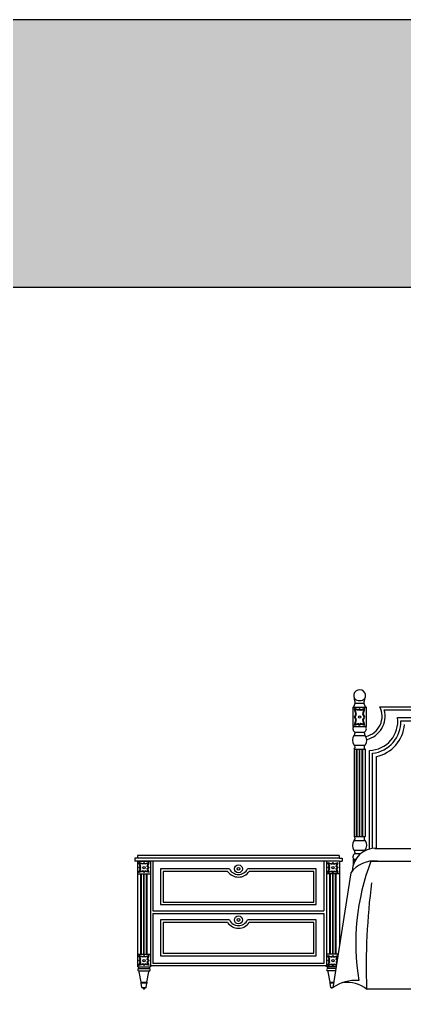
# Model space of a CAD drawing. Header units: millimetres. Extents: x 6388 to 59789, y -18725 to 8137.
# Drawn here: x 55340 to 56845, y 4342 to 8137 of the extents above; entities that cross this region are included whole.
import ezdxf

# ---------------------------------------------------------------- set-up
doc = ezdxf.new("R2010")
doc.units = ezdxf.units.MM
doc.layers.add('www.cad-blocks.net', color=7, linetype='Continuous')

# ---------------------------------------------------------------- blocks, each defined once
blk = doc.blocks.new('A$C0AF41AB5')
for p, q in [((854.3, 1104.1), (855.5, 1106)), ((854.3, 1104.1), (904.3, 1104.1)), ((854.3, 1028.6), (854.3, 1104.1)), ((855.5, 1106), (856.6, 1107.6)), ((856.6, 1107.6), (857.3, 1108.9)), ((857.3, 1108.9), (858, 1110.1)), ((858, 1110.1), (858.4, 1111.2)), ((858.4, 1111.2), (858.8, 1112.1)), ((858.8, 1112.1), (859.1, 1112.9)), ((859.1, 1112.9), (859.4, 1113.6)), ((859.3, 1136.4), (859.3, 1138.3)), ((859.5, 1134.6), (859.3, 1136.4)), ((859.4, 1113.6), (859.7, 1114.4)), ((859.8, 1133.1), (859.5, 1134.6)), ((859.7, 1114.4), (860, 1115.1)), ((860.1, 1131.6), (859.8, 1133.1)), ((860, 1115.1), (860.3, 1115.8)), ((860.4, 1130.3), (860.1, 1131.6)), ((860.3, 1115.8), (860.6, 1116.5)), ((860.8, 1129.1), (860.4, 1130.3)), ((860.6, 1116.5), (860.9, 1117.2)), ((861.1, 1127.9), (860.8, 1129.1)), ((860.9, 1117.2), (861.2, 1118)), ((861.4, 1126.8), (861.1, 1127.9)), ((861.2, 1118), (861.4, 1118.7)), ((861.6, 1125.8), (861.4, 1126.8)), ((861.4, 1118.7), (861.6, 1119.5)), ((861.8, 1124.8), (861.6, 1125.8)), ((861.6, 1119.5), (861.8, 1120.3)), ((861.7, 1119.8), (896.9, 1119.8)), ((861.9, 1123.8), (861.8, 1124.8)), ((861.8, 1120.3), (861.9, 1121.1)), ((862, 1122.9), (861.9, 1123.8)), ((861.9, 1122), (862, 1122.9)), ((861.9, 1121.1), (861.9, 1122)), ((896.6, 1122.9), (896.7, 1123.8)), ((896.6, 1122), (896.6, 1122.9)), ((896.7, 1121.1), (896.6, 1122)), ((896.7, 1123.8), (896.8, 1124.8)), ((896.8, 1120.3), (896.7, 1121.1)), ((896.8, 1124.8), (896.9, 1125.8)), ((896.9, 1119.5), (896.8, 1120.3)), ((896.9, 1125.8), (897.2, 1126.8)), ((897.1, 1118.7), (896.9, 1119.5)), ((897.4, 1118), (897.1, 1118.7)), ((897.2, 1126.8), (897.5, 1127.9)), ((897.6, 1117.2), (897.4, 1118)), ((897.5, 1127.9), (897.8, 1129.1)), ((897.9, 1116.5), (897.6, 1117.2)), ((897.8, 1129.1), (898.2, 1130.3)), ((898.2, 1115.8), (897.9, 1116.5)), ((898.2, 1130.3), (898.5, 1131.6)), ((898.5, 1115.1), (898.2, 1115.8)), ((898.5, 1131.6), (898.8, 1133.1)), ((898.8, 1114.4), (898.5, 1115.1)), ((898.8, 1133.1), (899.1, 1134.6)), ((899.1, 1113.6), (898.8, 1114.4)), ((899.1, 1134.6), (899.2, 1136.4)), ((899.4, 1112.9), (899.1, 1113.6)), ((899.2, 1136.4), (899.3, 1138.3)), ((899.7, 1112.1), (899.4, 1112.9)), ((900.1, 1111.2), (899.7, 1112.1)), ((900.6, 1110.1), (900.1, 1111.2)), ((901.2, 1108.9), (900.6, 1110.1)), ((902, 1107.6), (901.2, 1108.9)), ((903, 1106), (902, 1107.6)), ((904.3, 1104.1), (903, 1106)), ((904.3, 1104.1), (904.3, 1028.6)), ((958.1, 1105.8), (2641.9, 1105.8)), ((874.3, 1094.1), (859.3, 1099.1)), ((864.3, 1077), (859.3, 1099.1)), ((859.3, 1066.1), (864.3, 1077)), ((864.3, 1055.7), (859.3, 1066.1)), ((862.1, 1066.1), (866.6, 1076.5)), ((866.6, 1056.2), (862.1, 1066.1)), ((874.8, 1091.8), (862.4, 1096)), ((866.6, 1076.5), (862.4, 1096)), ((879.3, 1099.1), (874.3, 1094.1)), ((879.3, 1096.3), (874.8, 1091.8)), ((884.3, 1094.1), (879.3, 1099.1)), ((883.7, 1091.8), (879.3, 1096.3)), ((896.1, 1096), (883.7, 1091.8)), ((899.3, 1099.1), (884.3, 1094.1)), ((892, 1076.5), (896.1, 1096)), ((896.5, 1066.1), (892, 1076.5)), ((892, 1056.2), (896.5, 1066.1)), ((894.3, 1077), (899.3, 1099.1)), ((899.3, 1066.1), (894.3, 1077)), ((894.3, 1055.7), (899.3, 1066.1)), ((975.7, 1093.8), (1708.4, 1093.8)), ((1027.5, 1063.8), (1708.4, 1063.8)), ((854.3, 1028.6), (904.3, 1028.6)), ((859.3, 1033.6), (864.3, 1055.7)), ((874.3, 1038.6), (859.3, 1033.6)), ((862.4, 1036.8), (866.6, 1056.2)), ((874.8, 1041.2), (862.4, 1036.8)), ((879.3, 1033.6), (874.3, 1038.6)), ((879.3, 1036.4), (874.8, 1041.2)), ((884.6, 1041), (879.3, 1036.4)), ((884.3, 1038.6), (879.3, 1033.6)), ((899.3, 1033.6), (884.3, 1038.6)), ((896.1, 1036.8), (884.6, 1041)), ((896.1, 1036.8), (892, 1056.2)), ((899.3, 1033.6), (894.3, 1055.7)), ((1040.5, 1051.8), (1708.4, 1051.8)), ((858, 994.5), (900.6, 994.5)), ((861.4, 1007.1), (897.2, 1007.1)), ((858.4, 956.2), (900.2, 956.2)), ((900.2, 956.2), (900.2, 956.2)), ((858.1, 940.2), (858.1, 599.2)), ((858.1, 940.2), (900.5, 940.2)), ((867.3, 599.2), (867.3, 940.2)), ((869.3, 599.2), (869.3, 940.2)), ((878.3, 599.2), (878.3, 940.2)), ((880.3, 599.2), (880.3, 940.2)), ((889.3, 599.2), (889.3, 940.2)), ((891.3, 599.2), (891.3, 940.2)), ((900.5, 940.2), (900.5, 599.2)), ((918, 552.5), (918, 935.4)), ((930, 552.5), (930, 924.3)), ((945, 552.5), (945, 911.6)), ((858.1, 599.2), (900.5, 599.2)), ((858.4, 583.2), (900.2, 583.2)), ((900.2, 583.2), (900.2, 583.2)), ((858, 544.9), (900.6, 544.9)), ((861.4, 532.3), (884.4, 532.3)), ((938.8, 552.5), (2661.2, 552.5)), ((0, 514.5), (0, 502.5)), ((0, 514.5), (0, 502.5)), ((11.5, 514.5), (0, 514.5)), ((11.5, 502.5), (0, 502.5)), ((799.7, 524.5), (11.5, 524.5)), ((11.5, 524.5), (11.5, 514.5)), ((799.7, 514.5), (11.5, 514.5)), ((800, 502.5), (11.5, 502.5)), ((11.5, 502.5), (61.5, 502.5)), ((11.5, 502.5), (11.5, 88.7)), ((11.5, 502.5), (11.5, 88.7)), ((31.5, 492.5), (16.5, 497.5)), ((21.5, 482.5), (16.5, 497.5)), ((32, 490.2), (19.6, 494.4)), ((23.8, 482), (19.6, 494.4)), ((36.5, 497.5), (31.5, 492.5)), ((36.5, 494.7), (32, 490.2)), ((41.5, 492.5), (36.5, 497.5)), ((40.9, 490.2), (36.5, 494.7)), ((53.3, 494.4), (40.9, 490.2)), ((56.5, 497.5), (41.5, 492.5)), ((49.2, 482), (53.3, 494.4)), ((51.5, 482.5), (56.5, 497.5)), ((61.5, 502.5), (61.5, 92.5)), ((61.5, 502.5), (61.5, 92.5)), ((71.5, 502.5), (71.5, 307.5)), ((740, 502.5), (740, 307.5)), ((800, 502.5), (750, 502.5)), ((750, 502.5), (750, 92.5)), ((760, 482.5), (755, 497.5)), ((755, 497.5), (770, 492.5)), ((758.2, 494.4), (770.6, 490.2)), ((762.3, 482), (758.2, 494.4)), ((770, 492.5), (775, 497.5)), ((770.6, 490.2), (775, 494.7)), ((775, 497.5), (780, 492.5)), ((775, 494.7), (779.5, 490.2)), ((779.5, 490.2), (791.9, 494.4)), ((780, 492.5), (795, 497.5)), ((787.8, 482), (791.9, 494.4)), ((790, 482.5), (795, 497.5)), ((799.7, 524.5), (799.7, 514.5)), ((799.7, 514.5), (811.2, 514.5)), ((800, 502.5), (811.2, 502.5)), ((800, 502.5), (800, 169.8)), ((811.2, 514.5), (811.2, 502.5)), ((854.3, 510.8), (865.1, 510.8)), ((854.3, 510.8), (854.3, 487.5)), ((859.3, 505.8), (860.1, 502.1)), ((861.6, 505), (859.3, 505.8)), ((923.6, 502.5), (2676.4, 502.5)), ((16.5, 477.5), (21.5, 482.5)), ((21.5, 472.5), (16.5, 477.5)), ((16.5, 457.5), (21.5, 472.5)), ((31.5, 462.5), (16.5, 457.5)), ((19.3, 477.5), (23.8, 482)), ((23.8, 473.1), (19.3, 477.5)), ((19.6, 460.7), (23.8, 473.1)), ((32, 464.8), (19.6, 460.7)), ((36.5, 457.5), (31.5, 462.5)), ((36.5, 460.4), (32, 464.8)), ((40.9, 464.8), (36.5, 460.4)), ((41.5, 462.5), (36.5, 457.5)), ((53.3, 460.7), (40.9, 464.8)), ((56.5, 457.5), (41.5, 462.5)), ((53.6, 477.5), (49.2, 482)), ((49.2, 473.1), (53.6, 477.5)), ((53.3, 460.7), (49.2, 473.1)), ((56.5, 477.5), (51.5, 482.5)), ((51.5, 472.5), (56.5, 477.5)), ((56.5, 457.5), (51.5, 472.5)), ((370.2, 472.5), (101.5, 472.5)), ((101.5, 472.5), (101.5, 332.5)), ((363.4, 462.5), (111.5, 462.5)), ((111.5, 462.5), (111.5, 342.5)), ((710, 472.5), (441.4, 472.5)), ((700, 462.5), (448.1, 462.5)), ((700, 342.5), (700, 462.5)), ((710, 332.5), (710, 472.5)), ((755, 477.5), (760, 482.5)), ((760, 472.5), (755, 477.5)), ((755, 457.5), (760, 472.5)), ((755, 457.5), (770, 462.5)), ((757.9, 477.5), (762.3, 482)), ((762.3, 473.1), (757.9, 477.5)), ((758.2, 460.7), (762.3, 473.1)), ((758.2, 460.7), (770.6, 464.8)), ((770, 462.5), (775, 457.5)), ((770.6, 464.8), (775, 460.4)), ((844.6, 457.1), (774.9, 7.5)), ((775, 460.4), (779.5, 464.8)), ((775, 457.5), (780, 462.5)), ((779.5, 464.8), (791.9, 460.7)), ((780, 462.5), (795, 457.5)), ((792.2, 477.5), (787.8, 482)), ((787.8, 473.1), (792.2, 477.5)), ((791.9, 460.7), (787.8, 473.1)), ((795, 477.5), (790, 482.5)), ((790, 472.5), (795, 477.5)), ((795, 457.5), (790, 472.5)), ((11.5, 452.5), (61.5, 452.5)), ((11.5, 452.5), (61.5, 452.5)), ((24.5, 138.7), (24.5, 452.5)), ((26.5, 138.7), (26.5, 452.5)), ((35.5, 138.7), (35.5, 452.5)), ((37.5, 138.7), (37.5, 452.5)), ((46.5, 138.7), (46.5, 452.5)), ((48.5, 138.7), (48.5, 452.5)), ((800, 452.5), (750, 452.5)), ((800, 452.5), (750, 452.5)), ((763, 138.7), (763, 452.5)), ((765, 138.7), (765, 452.5)), ((774, 138.7), (774, 452.5)), ((776, 138.7), (776, 452.5)), ((785, 138.7), (785, 452.5)), ((787, 138.7), (787, 452.5)), ((111.5, 342.5), (700, 342.5)), ((71.5, 307.5), (740, 307.5)), ((101.5, 332.5), (710, 332.5)), ((71.5, 297.5), (740, 297.5)), ((71.5, 297.5), (71.5, 102.5)), ((370.2, 272.5), (101.5, 272.5)), ((101.5, 272.5), (101.5, 132.5)), ((710, 272.5), (441.4, 272.5)), ((710, 132.5), (710, 272.5)), ((740, 297.5), (740, 102.5)), ((363.4, 262.5), (111.5, 262.5)), ((111.5, 262.5), (111.5, 142.5)), ((700, 262.5), (448.1, 262.5)), ((700, 142.5), (700, 262.5)), ((11.5, 138.7), (61.5, 138.7)), ((31.5, 128.7), (16.5, 133.7)), ((21.5, 118.7), (16.5, 133.7)), ((16.5, 113.7), (21.5, 118.7)), ((19.3, 113.7), (23.8, 118.1)), ((32, 126.4), (19.6, 130.5)), ((23.8, 118.1), (19.6, 130.5)), ((36.5, 133.7), (31.5, 128.7)), ((36.5, 130.8), (32, 126.4)), ((41.5, 128.7), (36.5, 133.7)), ((40.9, 126.4), (36.5, 130.8)), ((53.3, 130.5), (40.9, 126.4)), ((56.5, 133.7), (41.5, 128.7)), ((49.2, 118.1), (53.3, 130.5)), ((53.6, 113.7), (49.2, 118.1)), ((51.5, 118.7), (56.5, 133.7)), ((56.5, 113.7), (51.5, 118.7)), ((101.5, 132.5), (710, 132.5)), ((111.5, 142.5), (700, 142.5)), ((795.2, 138.7), (750, 138.7)), ((755, 133.7), (770, 128.7)), ((760, 118.7), (755, 133.7)), ((755, 113.7), (760, 118.7)), ((757.9, 113.7), (762.3, 118.1)), ((758.2, 130.5), (770.6, 126.4)), ((762.3, 118.1), (758.2, 130.5)), ((770, 128.7), (775, 133.7)), ((770.6, 126.4), (775, 130.8)), ((775, 133.7), (780, 128.7)), ((775, 130.8), (779.5, 126.4)), ((779.5, 126.4), (791.9, 130.5)), ((780, 128.7), (794.4, 133.5)), ((787.8, 118.1), (791.9, 130.5)), ((791.5, 114.4), (787.8, 118.1)), ((790, 118.7), (793.9, 130.3)), ((791.8, 116.9), (790, 118.7)), ((15.3, 88.7), (11.5, 88.7)), ((15.2, 82.2), (57.7, 82.2)), ((15.3, 88.7), (57.7, 88.7)), ((21.5, 108.7), (16.5, 113.7)), ((16.5, 93.7), (21.5, 108.7)), ((31.5, 98.7), (16.5, 93.7)), ((23.8, 109.2), (19.3, 113.7)), ((19.6, 96.8), (23.8, 109.2)), ((32, 101), (19.6, 96.8)), ((36.5, 93.7), (31.5, 98.7)), ((36.5, 96.5), (32, 101)), ((40.9, 101), (36.5, 96.5)), ((41.5, 98.7), (36.5, 93.7)), ((53.3, 96.8), (40.9, 101)), ((56.5, 93.7), (41.5, 98.7)), ((49.2, 109.2), (53.6, 113.7)), ((53.3, 96.8), (49.2, 109.2)), ((51.5, 108.7), (56.5, 113.7)), ((56.5, 93.7), (51.5, 108.7)), ((57.7, 88.7), (61.5, 88.7)), ((750, 92.5), (61.5, 92.5)), ((61.5, 92.5), (61.5, 88.7)), ((740, 102.5), (71.5, 102.5)), ((750, 88.7), (750, 92.5)), ((753.9, 88.7), (750, 88.7)), ((786.5, 82.2), (753.8, 82.2)), ((787.5, 88.7), (753.9, 88.7)), ((760, 108.7), (755, 113.7)), ((755, 93.7), (760, 108.7)), ((755, 93.7), (770, 98.7)), ((762.3, 109.2), (757.9, 113.7)), ((758.2, 96.8), (762.3, 109.2)), ((758.2, 96.8), (770.6, 101)), ((770, 98.7), (775, 93.7)), ((770.6, 101), (775, 96.5)), ((775, 96.5), (779.5, 101)), ((775, 93.7), (780, 98.7)), ((779.5, 101), (788.9, 97.8)), ((780, 98.7), (788.6, 95.8)), ((787.8, 109.2), (791.2, 112.6)), ((789.7, 103.3), (787.8, 109.2)), ((790, 108.7), (790.7, 109.3)), ((790.4, 107.6), (790, 108.7)), ((15.6, 73.1), (57.4, 73.1)), ((24.9, 29.3), (18.1, 69.8)), ((48.1, 29.3), (54.8, 69.8)), ((785.1, 73.1), (754.1, 73.1)), ((763.5, 29.3), (756.6, 69.8)), ((24.9, 29.3), (48.1, 29.3)), ((24.9, 26.3), (48.1, 26.3)), ((28.6, 7.6), (25.8, 25.1)), ((28.6, 7.6), (44.4, 7.6)), ((44.4, 7.6), (47.2, 25.1)), ((763.5, 29.3), (778.3, 29.3)), ((763.5, 26.3), (777.8, 26.3)), ((767.2, 7.6), (764.4, 25.1)), ((767.2, 7.6), (774.9, 7.6)), ((905.2, 2.5), (2694.8, 2.5))]:
    blk.add_line(p, q)
for centre, radius in [((879.3, 1066.1), 4.54), ((36.5, 477.5), 4.54), ((405.7, 472.4), 15.5), ((405.7, 472.4), 5.48), ((775, 477.5), 4.54), ((405.7, 272.4), 15.5), ((405.7, 272.4), 5.48), ((36.5, 113.7), 4.54), ((775, 113.7), 4.54)]:
    blk.add_circle(centre, radius)
for centre, radius, start, end in [((879.4, 1149.9), 23.2, 329.1422, 210.1426), ((879.3, 1158.8), 28.6, 225.6826, 314.3174), ((886.8, 1068.7), 80.3, 281.8968, 27.5318), ((886.8, 1068.7), 92.3, 282.5562, 15.7972), ((915.1, 1048.8), 113.4, 271.4472, 7.6224), ((867.1, 1020), 14.1, 142.6054, 246.3057), ((891.5, 1020), 14.1, 293.6943, 37.3946), ((915.1, 1048.8), 125.4, 276.8076, 1.3898), ((915.1, 1048.8), 140.4, 282.2813, 355.1138), ((880.3, 975.5), 29.3, 138.5152, 220.3436), ((920.7, 984.3), 63.5, 158.9346, 170.74), ((837.9, 984.3), 63.5, 9.305, 21.0654), ((876.2, 975.4), 30.9, 322.1971, 38.9441), ((851.5, 948.3), 10.5, 309.2357, 51.4159), ((907.1, 948.3), 10.5, 128.5841, 230.7643), ((880.3, 563.9), 29.3, 139.6564, 221.4848), ((851.5, 591.1), 10.5, 308.5841, 50.7643), ((907.1, 591.1), 10.5, 129.2357, 231.4159), ((876.2, 564), 30.9, 321.0559, 37.8029), ((941.9, 461), 91.6, 88.0742, 177.9441), ((867.1, 519.4), 14.1, 113.6943, 217.3946), ((920.7, 555.1), 63.5, 189.26, 201.0654), ((837.9, 555.1), 63.5, 348.529, 350.695), ((937, 387.7), 115.6, 84.138, 143.1031), ((1761.5, 181.4), 897.3, 159.0279, 189.3737), ((405.8, 491.2), 51.1, 214.1003, 325.8997), ((405.8, 489.5), 39.4, 205.5028, 334.4972), ((3423.2, 93.7), 2518.1, 172.5987, 182.0741), ((405.8, 289.5), 39.4, 205.5028, 334.4972), ((405.8, 291.2), 51.1, 214.1003, 325.8997), ((16.5, 77.7), 4.73, 106.0542, 258.7078), ((12, 85.5), 4.52, 313.9325, 44.411), ((60.9, 85.5), 4.52, 135.589, 226.0675), ((56.4, 77.7), 4.73, 281.2922, 73.9458), ((755.1, 77.7), 4.73, 106.0542, 258.7078), ((750.6, 85.5), 4.52, 313.9325, 44.411), ((12.5, 68.1), 5.79, 17.0014, 58.4142), ((59.2, 69), 4.42, 114.33, 169.7681), ((751.1, 68.1), 5.79, 17.0014, 58.4142), ((25.8, 27.8), 1.74, 120.1683, 239.8317), ((24, 24.7), 1.79, 13.9317, 61.9383), ((27.6, 1.2), 6.47, 29.1599, 81.579), ((36.5, 6.1), 3.59, 208.1083, 331.8917), ((45.3, 1.2), 6.47, 98.421, 150.8401), ((48.9, 24.7), 1.79, 118.0617, 166.0683), ((47.2, 27.8), 1.74, 300.1683, 59.8317), ((764.3, 27.8), 1.74, 120.1683, 239.8317), ((762.6, 24.7), 1.79, 13.9317, 61.9383), ((766.2, 1.2), 6.47, 29.1599, 81.579), ((863.9, -119.1), 154.8, 85.4648, 125.1136), ((832.2, -86.6), 115.1, 48.7506, 99.9559)]:
    blk.add_arc(centre, radius, start, end)
blk = doc.blocks.new('FORMAT')
at = {"true_color": 0x546d8e}
h = blk.add_hatch(color=155, dxfattribs=at)
h.set_gradient(color1=(68, 68, 68), color2=(84, 109, 142), tint=1)
h.paths.add_polyline_path([(10116.5, 8137.1), (10116.5, 7089.1), (59789.4, 7089.1), (59789.4, 8137.1)])
at = {"color": 155, "true_color": 0x546d8e}
for p, q in [((10116.5, 8137.1), (59789.4, 8137.1)), ((10116.5, 7089.1), (59789.4, 7089.1))]:
    blk.add_line(p, q, dxfattribs=at)

msp = doc.modelspace()

# ---------------------------------------------------------------- block references
msp.add_blockref('A$C0AF41AB5', (55790.4, 4342.2))
at = {"layer": 'www.cad-blocks.net'}
msp.add_blockref('FORMAT', (0, 0), dxfattribs=at)

doc.saveas('drawing.dxf')
